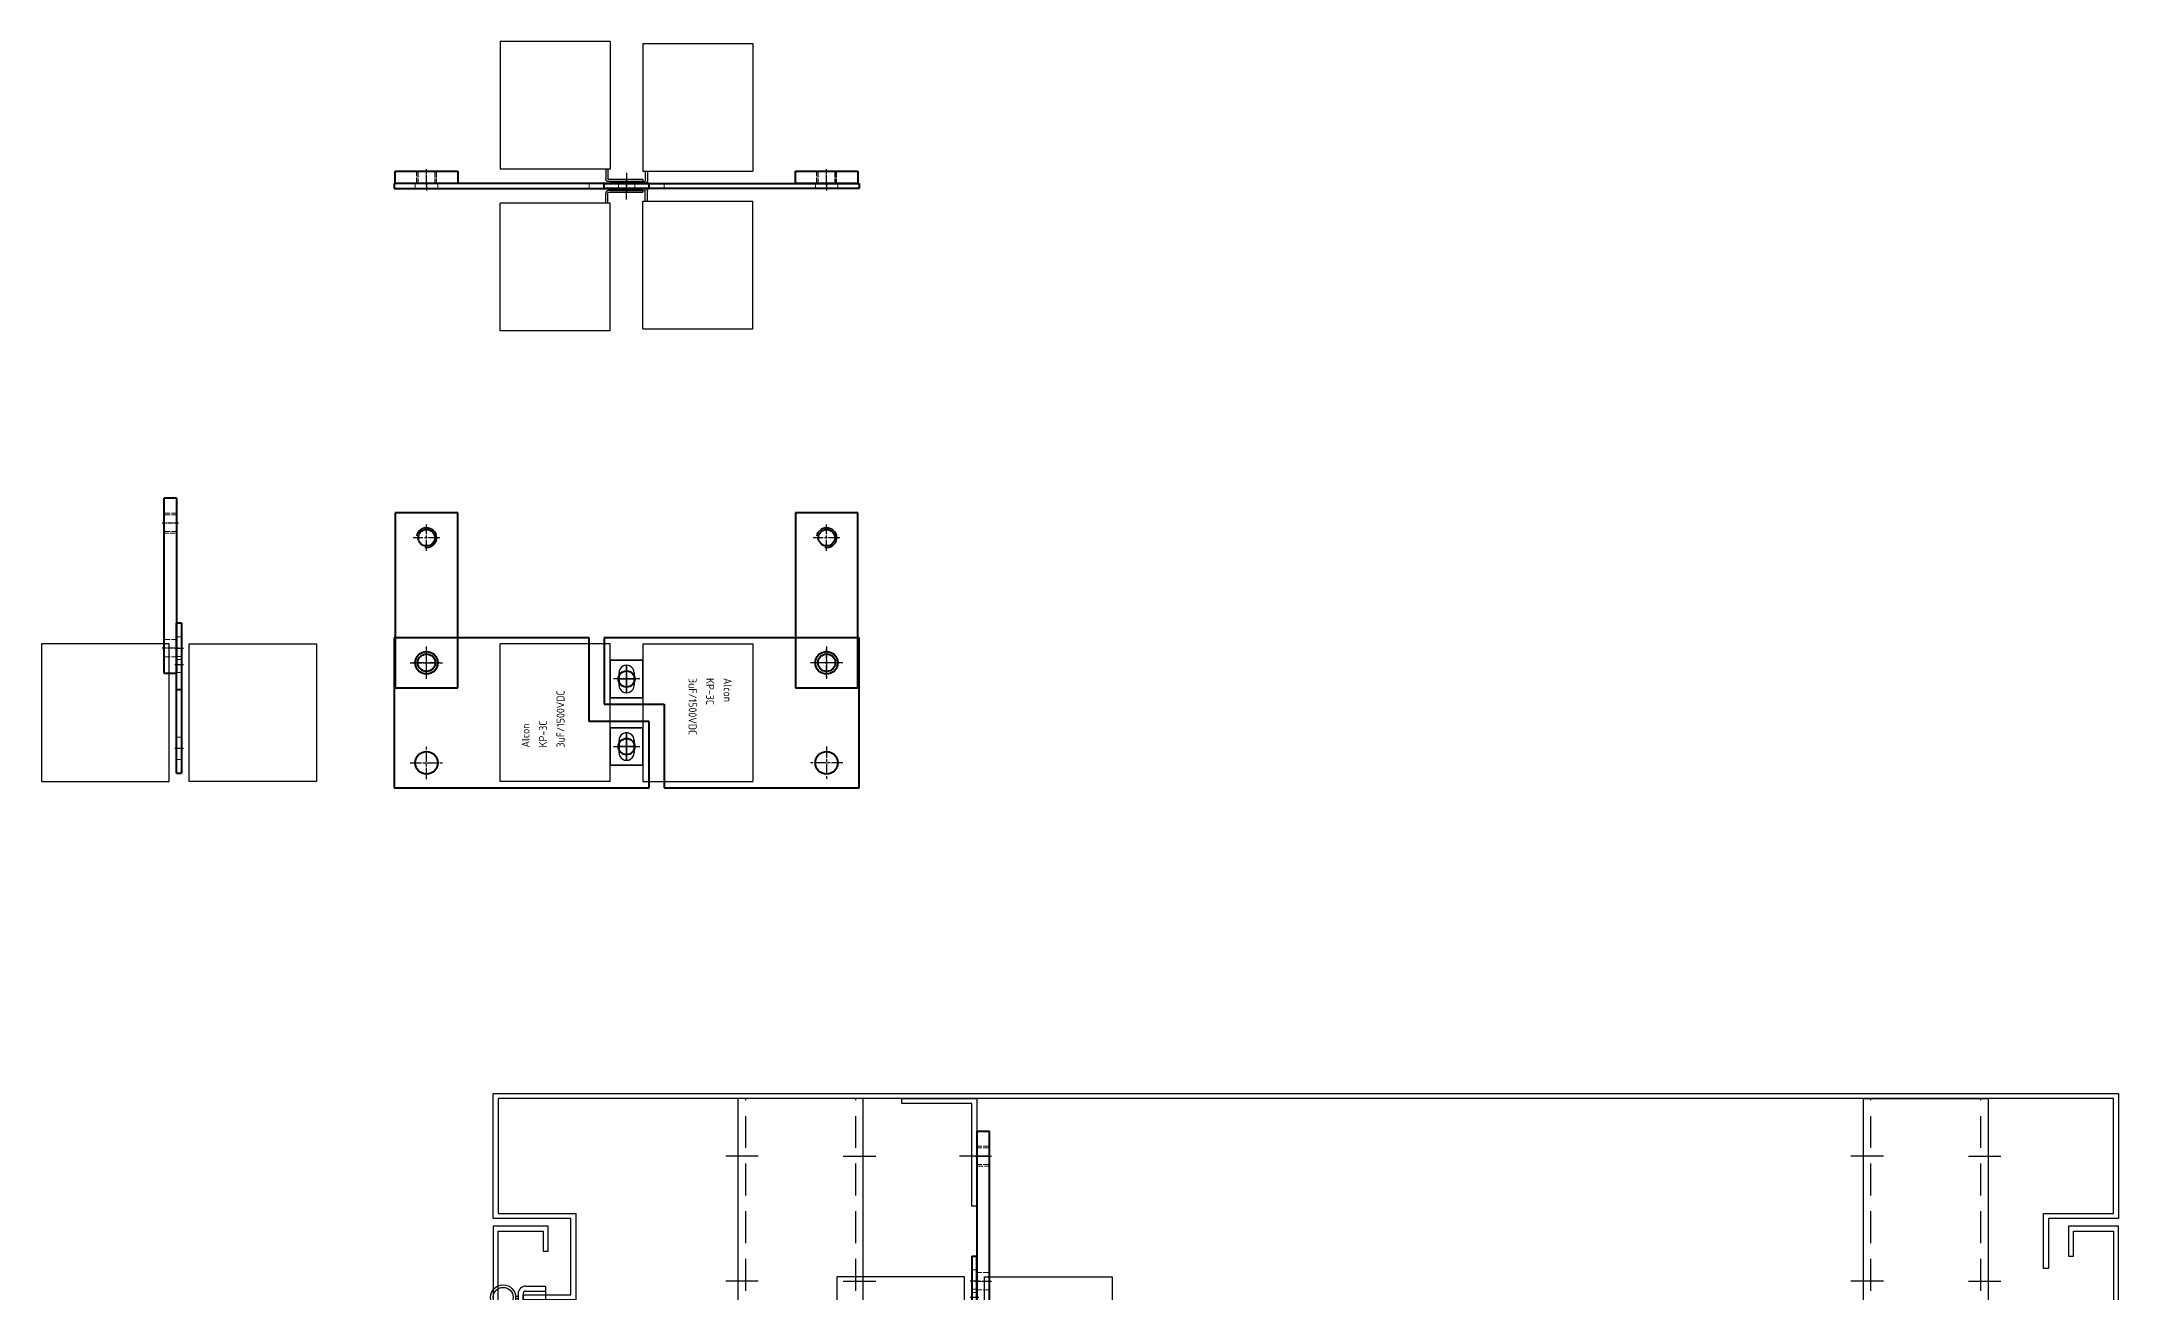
# Model space of a CAD drawing. Header units: millimetres. Extents: x 24815 to 37444, y -10619 to 6020.
# Drawn here: x 36614 to 37444, y 842 to 1343 of the extents above; entities that cross this region are included whole.
import ezdxf

# ---------------------------------------------------------------- set-up
doc = ezdxf.new("R2010")
doc.units = ezdxf.units.MM
for name, pattern in [('CENTER', [50.8, 31.75, -6.35, 6.35, -6.35]), ('CENTERX2', [101.6, 63.5, -12.7, 12.7, -12.7]), ('DPDM0486$0$CHAIN', [0.3543, 0.2362, -0.0295, 0.0591, -0.0295]), ('DPDM0486$0$DASHED', [0.2067, 0.1654, -0.0413]), ('DPDM0487$0$CHAIN', [0.3543, 0.2362, -0.0295, 0.0591, -0.0295]), ('DPDM0487$0$DASHED', [0.2067, 0.1654, -0.0413]), ('HIDDEN', [9.525, 6.35, -3.175]), ('HIDDEN2', [4.7625, 3.175, -1.5875]), ('HIDDENX2', [19.05, 12.7, -6.35])]:
    doc.linetypes.add(name, pattern=pattern)
for name, color, linetype in [('3', 3, 'Continuous'), ('______', 7, 'Continuous'), ('CAPA', 7, 'Continuous'), ('CENTER', 1, 'CENTER'), ('H', 2, 'HIDDEN')]:
    doc.layers.add(name, color=color, linetype=linetype)
for name, color, linetype, lineweight in [('DPDM0486$0$가려진 것(ISO)', 2, 'DPDM0486$0$DASHED', 18), ('DPDM0486$0$가시적인 것(ISO)', 3, 'Continuous', 40), ('DPDM0486$0$가시적인 좁은 것(ISO)', 3, 'Continuous', 35), ('DPDM0486$0$중심 표식(ISO)', 1, 'Continuous', 25), ('DPDM0486$0$중심선(ISO)', 1, 'Continuous', 25), ('DPDM0487$0$가려진 것(ISO)', 2, 'DPDM0487$0$DASHED', 18), ('DPDM0487$0$가시적인 것(ISO)', 3, 'Continuous', 40), ('DPDM0487$0$중심 표식(ISO)', 1, 'Continuous', 25), ('DPDM0487$0$중심선(ISO)', 1, 'Continuous', 25), ('외형선', 3, 'Continuous', 30)]:
    doc.layers.add(name, color=color, linetype=linetype, lineweight=lineweight)
doc.styles.get("Standard").update_dxf_attribs({"font": 'ISOCP.SHX', "bigfont": 'WHGTXT.SHX'})

# ---------------------------------------------------------------- blocks, each defined once
blk = doc.blocks.new('87erfasdfasdfasdfasdfsdaf')
at = {"color": 140}
for p, q in [((-12215.28, 14062.53), (-12215.28, 14958.53)), ((-12165.28, 14958.53), (-12215.28, 14958.53)), ((-12165.28, 14062.53), (-12165.28, 14958.53)), ((-12215.28, 14062.53), (-12165.28, 14062.53))]:
    blk.add_line(p, q, dxfattribs=at)
at = {"color": 2, "linetype": 'HIDDENX2'}
for p, q in [((-12212.28, 14062.53), (-12212.28, 14958.53)), ((-12168.28, 14062.53), (-12168.28, 14958.53))]:
    blk.add_line(p, q, dxfattribs=at)
at = {"color": 1}
for p, q in [((-12207.28, 14935.53), (-12220.28, 14935.53)), ((-12173.28, 14935.53), (-12160.28, 14935.53)), ((-12207.28, 14885.53), (-12220.28, 14885.53)), ((-12207.28, 14885.53), (-12220.28, 14885.53)), ((-12173.28, 14885.53), (-12160.28, 14885.53)), ((-12173.28, 14885.53), (-12160.28, 14885.53)), ((-12207.28, 14835.53), (-12220.28, 14835.53)), ((-12173.28, 14835.53), (-12160.28, 14835.53)), ((-12207.28, 14785.53), (-12220.28, 14785.53)), ((-12173.28, 14785.53), (-12160.28, 14785.53)), ((-12207.28, 14735.53), (-12220.28, 14735.53)), ((-12207.28, 14735.53), (-12220.28, 14735.53)), ((-12173.28, 14735.53), (-12160.28, 14735.53)), ((-12173.28, 14735.53), (-12160.28, 14735.53)), ((-12207.28, 14685.53), (-12220.28, 14685.53)), ((-12173.28, 14685.53), (-12160.28, 14685.53)), ((-12207.28, 14635.53), (-12220.28, 14635.53)), ((-12173.28, 14635.53), (-12160.28, 14635.53)), ((-12207.28, 14585.53), (-12220.28, 14585.53)), ((-12207.28, 14585.53), (-12220.28, 14585.53)), ((-12173.28, 14585.53), (-12160.28, 14585.53)), ((-12173.28, 14585.53), (-12160.28, 14585.53)), ((-12207.28, 14535.53), (-12220.28, 14535.53)), ((-12173.28, 14535.53), (-12160.28, 14535.53)), ((-12207.28, 14485.53), (-12220.28, 14485.53)), ((-12173.28, 14485.53), (-12160.28, 14485.53)), ((-12207.28, 14435.53), (-12220.28, 14435.53)), ((-12207.28, 14435.53), (-12220.28, 14435.53)), ((-12173.28, 14435.53), (-12160.28, 14435.53)), ((-12173.28, 14435.53), (-12160.28, 14435.53)), ((-12207.28, 14385.53), (-12220.28, 14385.53)), ((-12173.28, 14385.53), (-12160.28, 14385.53)), ((-12207.28, 14335.53), (-12220.28, 14335.53)), ((-12173.28, 14335.53), (-12160.28, 14335.53)), ((-12207.28, 14285.53), (-12220.28, 14285.53)), ((-12207.28, 14285.53), (-12220.28, 14285.53)), ((-12173.28, 14285.53), (-12160.28, 14285.53)), ((-12173.28, 14285.53), (-12160.28, 14285.53)), ((-12207.28, 14235.53), (-12220.28, 14235.53)), ((-12173.28, 14235.53), (-12160.28, 14235.53)), ((-12207.28, 14185.53), (-12220.28, 14185.53)), ((-12173.28, 14185.53), (-12160.28, 14185.53)), ((-12207.28, 14135.53), (-12220.28, 14135.53)), ((-12207.28, 14135.53), (-12220.28, 14135.53)), ((-12173.28, 14135.53), (-12160.28, 14135.53)), ((-12173.28, 14135.53), (-12160.28, 14135.53)), ((-12207.28, 14085.53), (-12220.28, 14085.53)), ((-12173.28, 14085.53), (-12160.28, 14085.53))]:
    blk.add_line(p, q, dxfattribs=at)
blk = doc.blocks.new('56TERFDASDFSD')
at = {"color": 4}
for p, q in [((29592.03, 11655.8), (29622.03, 11655.8)), ((29592.03, 11653.8), (29592.03, 11655.8)), ((29620.03, 11653.8), (29592.03, 11653.8)), ((29620.03, 11612.8), (29620.03, 11653.8)), ((29622.03, 11655.8), (29622.03, 11612.8)), ((29622.03, 11612.8), (29620.03, 11612.8))]:
    blk.add_line(p, q, dxfattribs=at)
at = {"layer": 'CENTER', "ltscale": 3}
blk.add_line((29627.03, 11632.8), (29615.03, 11632.8), dxfattribs=at)
blk = doc.blocks.new('756erafsdfadsfadsfasdf')
at = {"color": 4}
for p, q in [((20389.68, 8167.03), (20389.68, 8117.03)), ((20879.68, 8167.03), (20389.68, 8167.03)), ((20879.68, 8167.03), (20879.68, 8117.03)), ((20879.68, 8164.03), (20389.68, 8164.03)), ((20879.68, 8120.03), (20389.68, 8120.03)), ((20879.68, 8117.03), (20389.68, 8117.03))]:
    blk.add_line(p, q, dxfattribs=at)
at = {"color": 1, "linetype": 'CENTERX2'}
for p, q in [((20452.18, 8170.53), (20452.18, 8160.53)), ((20537.18, 8170.53), (20537.18, 8160.53)), ((20562.18, 8170.53), (20562.18, 8160.53)), ((20647.18, 8170.53), (20647.18, 8160.53)), ((20690.68, 8170.53), (20690.68, 8160.53)), ((20858.68, 8170.53), (20858.68, 8160.53))]:
    blk.add_line(p, q, dxfattribs=at)
for p, q in [((20457.81, 8157.53), (20446.55, 8157.53)), ((20448.43, 8158.11), (20448.43, 8164.03)), ((20455.93, 8158.11), (20455.93, 8164.03)), ((20542.81, 8157.53), (20531.55, 8157.53)), ((20533.43, 8158.11), (20533.43, 8164.03)), ((20540.93, 8158.11), (20540.93, 8164.03)), ((20567.81, 8157.53), (20556.55, 8157.53)), ((20558.43, 8158.11), (20558.43, 8164.03)), ((20565.93, 8158.11), (20565.93, 8164.03)), ((20652.81, 8157.53), (20641.55, 8157.53)), ((20643.43, 8158.11), (20643.43, 8164.03)), ((20650.93, 8158.11), (20650.93, 8164.03)), ((20696.31, 8157.53), (20685.05, 8157.53)), ((20686.93, 8158.11), (20686.93, 8164.03)), ((20694.43, 8158.11), (20694.43, 8164.03)), ((20864.31, 8157.53), (20853.05, 8157.53)), ((20854.93, 8158.11), (20854.93, 8164.03)), ((20862.43, 8158.11), (20862.43, 8164.03))]:
    blk.add_line(p, q)
for points in [[(20459.68, 8164.03), (20459.68, 8158.11, -0.309401), (20455.93, 8158.11, -0.154701), (20448.43, 8158.11, -0.309401), (20444.67, 8158.11), (20444.67, 8164.03), (20459.68, 8164.03)], [(20544.68, 8164.03), (20544.68, 8158.11, -0.309401), (20540.93, 8158.11, -0.154701), (20533.43, 8158.11, -0.309401), (20529.67, 8158.11), (20529.67, 8164.03), (20544.68, 8164.03)], [(20569.68, 8164.03), (20569.68, 8158.11, -0.309401), (20565.93, 8158.11, -0.154701), (20558.43, 8158.11, -0.309401), (20554.67, 8158.11), (20554.67, 8164.03), (20569.68, 8164.03)], [(20654.68, 8164.03), (20654.68, 8158.11, -0.309401), (20650.93, 8158.11, -0.154701), (20643.43, 8158.11, -0.309401), (20639.67, 8158.11), (20639.67, 8164.03), (20654.68, 8164.03)], [(20698.18, 8164.03), (20698.18, 8158.11, -0.309401), (20694.43, 8158.11, -0.154701), (20686.93, 8158.11, -0.309401), (20683.17, 8158.11), (20683.17, 8164.03), (20698.18, 8164.03)], [(20866.18, 8164.03), (20866.18, 8158.11, -0.309401), (20862.43, 8158.11, -0.154701), (20854.93, 8158.11, -0.309401), (20851.17, 8158.11), (20851.17, 8164.03), (20866.18, 8164.03)]]:
    blk.add_lwpolyline(points, format="xyb")
at = {"layer": 'CENTER'}
for p, q in [((20452.18, 8154.53), (20452.18, 8167.03)), ((20537.18, 8154.53), (20537.18, 8167.03)), ((20562.18, 8154.53), (20562.18, 8167.03)), ((20647.18, 8154.53), (20647.18, 8167.03)), ((20690.68, 8154.53), (20690.68, 8167.03)), ((20858.68, 8154.53), (20858.68, 8167.03))]:
    blk.add_line(p, q, dxfattribs=at)
blk = doc.blocks.new('ASDHREWHREJJJ')
for p, q in [((14485.89, -8471.07), (14485.89, -8479.07)), ((14487.89, -8471.07), (14487.89, -8479.07)), ((14491.89, -8468.07), (14488.89, -8468.07)), ((14491.89, -8470.07), (14488.89, -8470.07)), ((14489.89, -8467.05), (14489.89, -8468.07)), ((14490.89, -8467.05), (14490.89, -8468.07)), ((14492.89, -8471.07), (14492.89, -8479.07)), ((14494.89, -8471.07), (14494.89, -8479.07)), ((14494.89, -8479.07), (14485.89, -8479.07))]:
    blk.add_line(p, q)
for radius in [5, 4]:
    blk.add_circle((14490.39, -8462.07), radius)
for centre, radius, start, end in [((14488.89, -8471.07), 3, 90, 180), ((14488.89, -8471.07), 1, 90, 180), ((14491.89, -8471.07), 3, 0, 90), ((14491.89, -8471.07), 1, 0, 90)]:
    blk.add_arc(centre, radius, start, end)
blk = doc.blocks.new('HFFFFFF')
at = {"color": 1}
for p, q in [((-14020.93, -13920.96), (-14020.93, -13870.96)), ((-14020.93, -13870.96), (-13998.93, -13870.96)), ((-13995.93, -13873.96), (-13995.93, -13917.96)), ((-13998.93, -13920.96), (-14020.93, -13920.96))]:
    blk.add_line(p, q, dxfattribs=at)
at = {"color": 2, "linetype": 'HIDDEN2'}
blk.add_line((-14018.93, -13920.96), (-14018.93, -13870.96), dxfattribs=at)
at = {"color": 3}
for centre in [(-14011.93, -13883.46), (-14011.93, -13908.46)]:
    blk.add_circle(centre, 1.6, dxfattribs=at)
at = {"color": 1}
for centre, start, end in [((-13998.93, -13873.96), 0, 90), ((-13998.93, -13917.96), 270, 0)]:
    blk.add_arc(centre, 3, start, end, dxfattribs=at)
for centre in [(-14011.93, -13883.46), (-14011.93, -13908.46)]:
    blk.add_arc(centre, 2, 259.35381, 193.7158)
at = {"layer": 'CENTER', "linetype": 'CENTER', "ltscale": 3}
for p, q in [((-14011.93, -13879.36), (-14011.93, -13887.56)), ((-14016.03, -13883.46), (-14007.83, -13883.46)), ((-14011.93, -13904.36), (-14011.93, -13912.56)), ((-14016.03, -13908.46), (-14007.83, -13908.46))]:
    blk.add_line(p, q, dxfattribs=at)
blk = doc.blocks.new('A$C02817C94')
at = {"color": 3}
for points in [[(622, 850), (622, 830), (620, 830), (620, 852), (648, 852), (648, 898), (2, 898), (2, 852), (33, 852), (33, 817.5), (12, 817.5), (12, 819.5), (31, 819.5), (31, 850), (0, 850), (0, 900), (650, 900), (650, 850)], [(2, 55), (2, 845), (20, 845), (20, 837), (22, 837), (22, 847), (0, 847), (0, 53), (22, 53), (22, 63), (20, 63), (20, 55)], [(650, 150), (622, 150), (622, 170), (620, 170), (620, 148), (648, 148), (648, 2), (2, 2), (2, 48), (33, 48), (33, 82.5), (12, 82.5), (12, 80.5), (31, 80.5), (31, 50), (0, 50), (0, 0), (650, 0)]]:
    blk.add_lwpolyline(points, close=True, dxfattribs=at)
at = {"layer": '3'}
blk.add_line((2, 627.5), (2, 622.5), dxfattribs=at)
at = {"layer": 'CENTER', "ltscale": 10}
blk.add_line((45, 625), (-1, 625), dxfattribs=at)
at = {"layer": 'H', "color": 2, "ltscale": 10}
for p, q in [((39.5, 627.5), (2, 627.5)), ((39.5, 622.5), (2, 622.5))]:
    blk.add_line(p, q, dxfattribs=at)
blk.add_circle((39.5, 625), 2.5, dxfattribs=at)
at = {"layer": '외형선', "lineweight": -3}
blk.add_lwpolyline([(630, 835), (632, 835), (632, 845), (648, 845), (648, 155), (632, 155), (632, 165), (630, 165), (630, 153), (650, 153), (650, 847), (630, 847), (630, 835)], dxfattribs=at)
for name, p in [('87erfasdfasdfasdfasdfsdaf', (12313.28, -14060.53)), ('56TERFDASDFSD', (-29428.53, -10757.8)), ('HFFFFFF', (14053.93, 14668.96))]:
    blk.add_blockref(name, p)
at = {"xscale": -1}
blk.add_blockref('87erfasdfasdfasdfasdfsdaf', (-11617.28, -14060.53), dxfattribs=at)
at = {"color": 4, "rotation": 90.00000000000001}
blk.add_blockref('ASDHREWHREJJJ', (-8458.07, -13671.89), dxfattribs=at)
at = {"color": 4, "xscale": -1, "rotation": 90}
blk.add_blockref('ASDHREWHREJJJ', (-8458.07, 14571.89), dxfattribs=at)
at = {"layer": '______', "xscale": -1}
blk.add_blockref('756erafsdfadsfadsfasdf', (20992.68, -8115.03), dxfattribs=at)
blk = doc.blocks.new('45T5NB76U')
at = {"layer": 'CAPA'}
for p, q in [((28468.9, -4705.21), (28468.9, -4661.21)), ((28468.9, -4661.21), (28523.9, -4661.21)), ((28523.9, -4705.21), (28523.9, -4661.21)), ((28468.9, -4705.21), (28523.9, -4705.21)), ((28475.4, -4718.21), (28475.4, -4705.21)), ((28480.4, -4708.71), (28485.4, -4708.71)), ((28482.9, -4714.71), (28482.9, -4708.71)), ((28490.4, -4718.21), (28490.4, -4705.21)), ((28502.4, -4718.21), (28502.4, -4705.21)), ((28507.4, -4708.71), (28512.4, -4708.71)), ((28509.9, -4714.71), (28509.9, -4708.71)), ((28517.4, -4718.21), (28517.4, -4705.21)), ((28477.4, -4711.71), (28488.4, -4711.71)), ((28480.4, -4714.71), (28485.4, -4714.71)), ((28504.4, -4711.71), (28515.4, -4711.71)), ((28507.4, -4714.71), (28512.4, -4714.71)), ((28475.4, -4718.21), (28490.4, -4718.21)), ((28502.4, -4718.21), (28517.4, -4718.21))]:
    blk.add_line(p, q, dxfattribs=at)
for centre, start, end in [((28480.4, -4711.71), 90, 270), ((28485.4, -4711.71), 270, 90), ((28507.4, -4711.71), 90, 270), ((28512.4, -4711.71), 270, 90)]:
    blk.add_arc(centre, 3, start, end, dxfattribs=at)
for s, p in [('Alcon', (28482.52, -4672.9)), ('3uF/1500VDC', (28482.52, -4686.9)), ('KP-3C', (28482.52, -4679.9))]:
    blk.add_text(s, height=3.2).set_placement(p)
blk = doc.blocks.new('B5Y6BYU')
blk.add_line((28533.6, -4095.14), (28533.6, -4102.17))
at = {"layer": 'CAPA'}
for p, q in [((28540.1, -4042.66), (28584.1, -4042.66)), ((28540.1, -4042.66), (28540.1, -4093.66)), ((28584.1, -4042.66), (28584.1, -4093.66)), ((28540.1, -4093.66), (28584.1, -4093.66)), ((28541.1, -4093.66), (28541.1, -4097.86)), ((28541.9, -4093.66), (28541.9, -4097.66)), ((28527.1, -4097.86), (28527.1, -4098.66)), ((28527.1, -4097.86), (28541.1, -4097.86)), ((28527.1, -4098.66), (28540.9, -4098.66))]:
    blk.add_line(p, q, dxfattribs=at)
blk.add_arc((28540.9, -4097.66), 1, 270, 0, dxfattribs=at)
blk = doc.blocks.new('A$C522C2B97')
at = {"layer": 'DPDM0486$0$가시적인 것(ISO)'}
for p, q in [((-10, 12.5), (-10, -12.5)), ((60, 12.5), (-10, 12.5)), ((60, -12.5), (60, 12.5)), ((-10, -12.5), (60, -12.5))]:
    blk.add_line(p, q, dxfattribs=at)
for centre, radius in [((0, 0), 3.3235), ((50, 0), 3.5)]:
    blk.add_circle(centre, radius, dxfattribs=at)
at = {"layer": 'DPDM0486$0$가시적인 좁은 것(ISO)'}
blk.add_arc((0, 0), 4, 350, 260, dxfattribs=at)
at = {"layer": 'DPDM0486$0$중심 표식(ISO)', "linetype": 'DPDM0486$0$CHAIN', "ltscale": 19.051651}
for p, q in [((0, 5.3235), (0, -5.3235)), ((50, 5.5), (50, -5.5)), ((5.3235, 0), (-5.3235, 0)), ((55.5, 0), (44.5, 0))]:
    blk.add_line(p, q, dxfattribs=at)
blk = doc.blocks.new('A$C56F309C0')
at = {"layer": 'DPDM0486$0$가려진 것(ISO)', "ltscale": 12.094824}
for p, q in [((-4, 0), (-4, -5)), ((-3.3235, 0), (-3.3235, -5)), ((3.3235, 0), (3.3235, -5)), ((4, -5), (4, 0)), ((46.5, 0), (46.5, -5)), ((53.5, 0), (53.5, -5))]:
    blk.add_line(p, q, dxfattribs=at)
at = {"layer": 'DPDM0486$0$가시적인 것(ISO)'}
for p, q in [((-10, 0), (60, 0)), ((-10, 0), (-10, -5)), ((60, -5), (60, 0)), ((60, -5), (-10, -5))]:
    blk.add_line(p, q, dxfattribs=at)
at = {"layer": 'DPDM0486$0$중심선(ISO)', "linetype": 'DPDM0486$0$CHAIN', "ltscale": 7.222748}
for p, q in [((0, 0.75), (0, -5.75)), ((50, 0.75), (50, -5.75))]:
    blk.add_line(p, q, dxfattribs=at)
blk = doc.blocks.new('A$C335C3990')
at = {"layer": 'DPDM0486$0$가려진 것(ISO)', "ltscale": 12.094824}
for p, q in [((5, 4), (0, 4)), ((0, 3.5), (5, 3.5)), ((0, 3.32), (5, 3.32)), ((0, -3.32), (5, -3.32)), ((0, -3.5), (5, -3.5)), ((0, -4), (5, -4))]:
    blk.add_line(p, q, dxfattribs=at)
at = {"layer": 'DPDM0486$0$가시적인 것(ISO)'}
for p, q in [((0, -12.5), (0, 12.5)), ((0, 12.5), (5, 12.5)), ((5, 12.5), (5, -12.5)), ((5, -12.5), (0, -12.5))]:
    blk.add_line(p, q, dxfattribs=at)
at = {"layer": 'DPDM0486$0$중심선(ISO)', "linetype": 'DPDM0486$0$CHAIN', "ltscale": 7.222748}
blk.add_line((-0.75, 0), (5.75, 0), dxfattribs=at)
blk = doc.blocks.new('A$C333E5E4C')
at = {"layer": 'DPDM0487$0$가려진 것(ISO)', "ltscale": 3.809293}
for p, q in [((0, 4.5), (2, 4.5)), ((0, -3.25), (2, -3.25)), ((0, -4.5), (2, -4.5)), ((0, -9.75), (2, -9.75)), ((0, -35.5), (2, -35.5)), ((0, -44.5), (2, -44.5))]:
    blk.add_line(p, q, dxfattribs=at)
at = {"layer": 'DPDM0487$0$가시적인 것(ISO)'}
for p, q in [((0, -16.5), (0, 10)), ((2, 10), (0, 10)), ((2, 10), (2, -16.5)), ((0, -50), (0, -16.5)), ((0, -16.5), (2, -16.5)), ((2, -16.5), (2, -50)), ((0, -50), (2, -50))]:
    blk.add_line(p, q, dxfattribs=at)
at = {"layer": 'DPDM0487$0$중심선(ISO)', "linetype": 'DPDM0487$0$CHAIN', "ltscale": 3.889126}
for p, q in [((-0.75, 0), (2.75, 0)), ((-0.75, -6.5), (2.75, -6.5)), ((-0.75, -40), (2.75, -40))]:
    blk.add_line(p, q, dxfattribs=at)
blk = doc.blocks.new('A$C4C1724E2')
at = {"layer": 'DPDM0487$0$가시적인 것(ISO)'}
for p, q in [((93, 16.5), (-9, 16.5)), ((-9, 16.5), (-9, -10)), ((93, -43.5), (93, 16.5)), ((-9, -10), (15, -10)), ((15, -10), (15, -43.5)), ((15, -43.5), (93, -43.5))]:
    blk.add_line(p, q, dxfattribs=at)
for centre, radius in [((80, 6.5), 4.5), ((0, 0), 3.25), ((80, -33.5), 4.5)]:
    blk.add_circle(centre, radius, dxfattribs=at)
at = {"layer": 'DPDM0487$0$중심 표식(ISO)', "linetype": 'DPDM0487$0$CHAIN', "ltscale": 19.051651}
for p, q in [((80, 13), (80, 0)), ((5.25, 0), (-5.25, 0)), ((0, 5.25), (0, -5.25)), ((86.5, 6.5), (73.5, 6.5)), ((80, -27), (80, -40)), ((86.5, -33.5), (73.5, -33.5))]:
    blk.add_line(p, q, dxfattribs=at)
blk = doc.blocks.new('A$C517E0DAE')
at = {"layer": 'DPDM0487$0$가려진 것(ISO)', "ltscale": 3.809293}
for p, q in [((-3.25, 2), (-3.25, 0)), ((3.25, 2), (3.25, 0)), ((15, 2), (15, 0)), ((75.5, 2), (75.5, 0)), ((84.5, 2), (84.5, 0))]:
    blk.add_line(p, q, dxfattribs=at)
at = {"layer": 'DPDM0487$0$가시적인 것(ISO)'}
for p, q in [((-9, 2), (93, 2)), ((-9, 0), (-9, 2)), ((93, 0), (-9, 0)), ((93, 2), (93, 0))]:
    blk.add_line(p, q, dxfattribs=at)
at = {"layer": 'DPDM0487$0$중심선(ISO)', "linetype": 'DPDM0487$0$CHAIN', "ltscale": 3.889126}
for p, q in [((0, 2.75), (0, -0.75)), ((80, 2.75), (80, -0.75))]:
    blk.add_line(p, q, dxfattribs=at)
blk = doc.blocks.new('A$C0DEE3F55')
for points in [[(-54, -103.29), (-3, -103.29), (-3, -48.29), (-54, -48.29)], [(56, -103.29), (5, -103.29), (5, -48.29), (56, -48.29)]]:
    blk.add_lwpolyline(points, close=True)
at = {"rotation": 270}
blk.add_blockref('A$C56F309C0', (0, 0), dxfattribs=at)
blk.add_blockref('A$C333E5E4C', (0, -50))

msp = doc.modelspace()

# ---------------------------------------------------------------- linework, layer by layer
for points in [[(36613.50608, 1046.74693), (36664.50608, 1046.74693), (36664.50608, 1101.74693), (36613.50608, 1101.74693)], [(36723.50608, 1046.74693), (36672.50608, 1046.74693), (36672.50608, 1101.74693), (36723.50608, 1101.74693)]]:
    msp.add_lwpolyline(points, close=True)

# ---------------------------------------------------------------- block references
at = {"xscale": -1}
for name, p in [('B5Y6BYU', (65381.06829, 5385.27255)), ('A$C517E0DAE', (36847.47314, 1283.81383)), ('A$C0DEE3F55', (36987.61739, 897.01411))]:
    msp.add_blockref(name, p, dxfattribs=at)
for name, p in [('B5Y6BYU', (8313.878, 5384.47255)), ('A$C517E0DAE', (36847.47314, 1283.81383)), ('A$C333E5E4C', (36667.50608, 1100.04165)), ('A$C4C1724E2', (36847.47314, 1087.74693)), ('A$C02817C94', (36794.11739, 22.01411))]:
    msp.add_blockref(name, p)
for name, p, rotation in [('A$C335C3990', (36767.47314, 1285.81383), 90), ('A$C335C3990', (36927.47314, 1285.81383), 90), ('B5Y6BYU', (65381.06829, -2815.64489), 180), ('A$C56F309C0', (36667.50608, 1150.04165), 270), ('A$C522C2B97', (36767.47314, 1144.24693), 270), ('A$C522C2B97', (36927.47314, 1144.24693), 270), ('A$C4C1724E2', (36847.47314, 1060.74693), 180), ('45T5NB76U', (32135.76171, -27422.15222), 89.99999999999999), ('45T5NB76U', (41559.18458, 29570.64607), 270)]:
    msp.add_blockref(name, p, dxfattribs=dict(rotation=rotation))
at = {"xscale": -1, "rotation": 180}
msp.add_blockref('B5Y6BYU', (8313.878, -2814.84489), dxfattribs=at)

doc.saveas('drawing.dxf')
